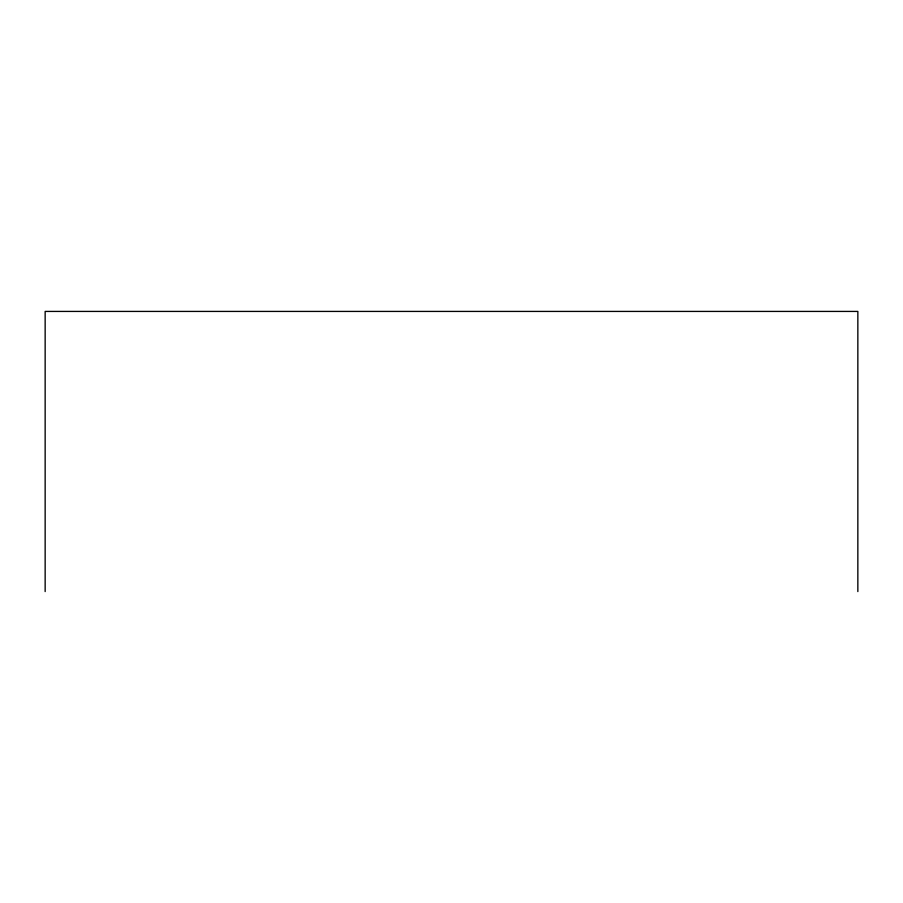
<?xml version="1.0" encoding="UTF-8"?>
<svg xmlns="http://www.w3.org/2000/svg" width="903" height="903" viewBox="0 0 903 903"><rect width="100%" height="100%" fill="white"/><g stroke="black" fill="none" stroke-linecap="round" stroke-linejoin="round"><path stroke-width="1.35" d="M857.85 591.578L857.85 311.422L45.15 311.422L45.15 591.578"/></g></svg>
